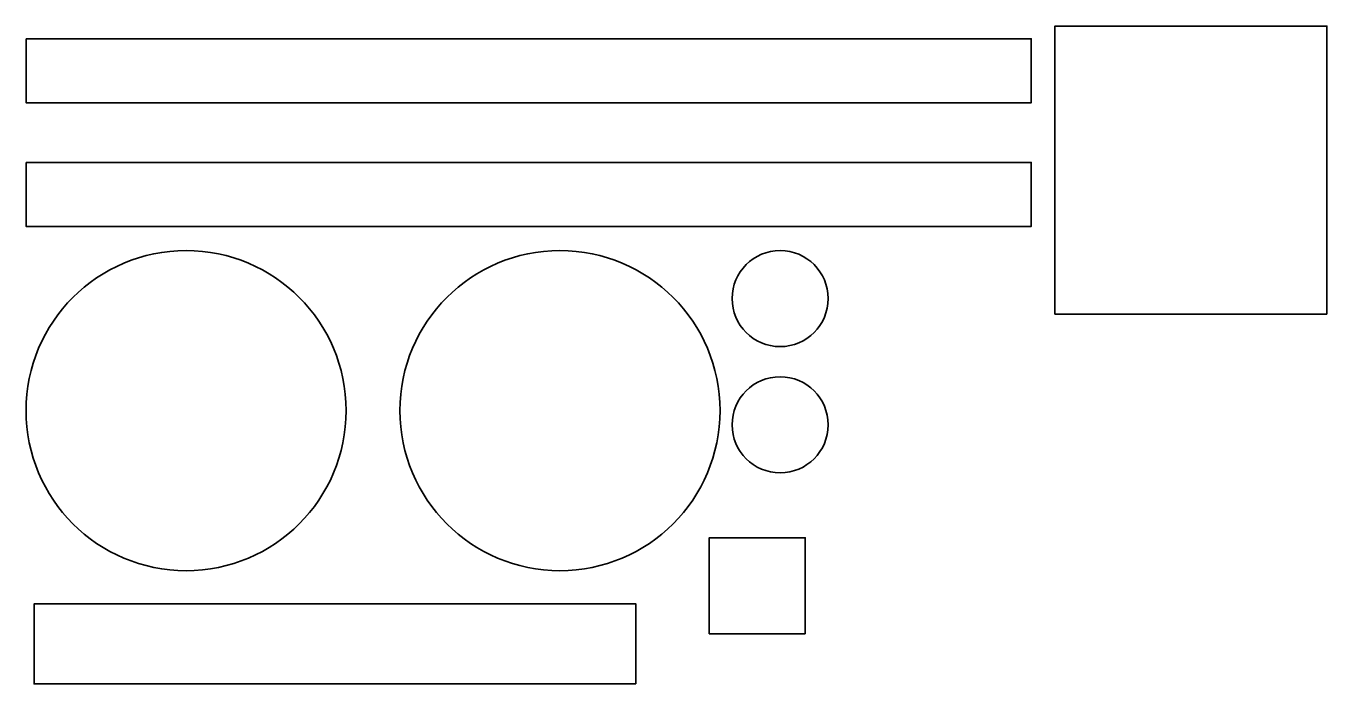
# Model space of a CAD drawing. Header units: inches. Extents: x 7 to 414, y -212 to -6.
import ezdxf

# ---------------------------------------------------------------- set-up
doc = ezdxf.new("R2010")
doc.units = ezdxf.units.IN
doc.header["$MEASUREMENT"] = 0
doc.layers.add('Layer 1', color=7, linetype='Continuous')

msp = doc.modelspace()

# ---------------------------------------------------------------- linework, layer by layer
at = {"layer": 'Layer 1', "color": 7, "lineweight": 35}
for points in [[(413.82, -96), (328.82, -96), (328.82, -6), (413.82, -6), (413.82, -96)], [(7.43, -9.97), (321.43, -9.97), (321.43, -29.97), (7.43, -29.97), (7.43, -9.97)], [(7.43, -48.6), (321.43, -48.6), (321.43, -68.6), (7.43, -68.6), (7.43, -48.6)], [(250.86, -195.83), (220.86, -195.83), (220.86, -165.83), (250.86, -165.83), (250.86, -195.83)], [(197.95, -211.52), (9.95, -211.52), (9.95, -186.52), (197.95, -186.52), (197.95, -211.52)]]:
    msp.add_lwpolyline(points, dxfattribs=at)
for points in [[(107.43, -126.13), (107.43, -153.74), (85.04, -176.13), (57.43, -176.13), (29.81, -176.13), (7.43, -153.74), (7.43, -126.13), (7.43, -98.52), (29.81, -76.13), (57.43, -76.13), (85.04, -76.13), (107.43, -98.52), (107.43, -126.13)], [(224.22, -126.13), (224.22, -153.74), (201.84, -176.13), (174.22, -176.13), (146.61, -176.13), (124.22, -153.74), (124.22, -126.13), (124.22, -98.52), (146.61, -76.13), (174.22, -76.13), (201.84, -76.13), (224.22, -98.52), (224.22, -126.13)], [(258, -91.13), (258, -99.41), (251.28, -106.13), (243, -106.13), (234.71, -106.13), (228, -99.41), (228, -91.13), (228, -82.85), (234.71, -76.13), (243, -76.13), (251.28, -76.13), (258, -82.85), (258, -91.13)], [(258, -130.56), (258, -138.84), (251.28, -145.56), (243, -145.56), (234.71, -145.56), (228, -138.84), (228, -130.56), (228, -122.28), (234.71, -115.56), (243, -115.56), (251.28, -115.56), (258, -122.28), (258, -130.56)]]:
    msp.add_open_spline(points, degree=3, knots=[0, 0, 0, 0, 1, 1, 1, 2, 2, 2, 3, 3, 3, 4, 4, 4, 4], dxfattribs=at)

doc.saveas('drawing.dxf')
